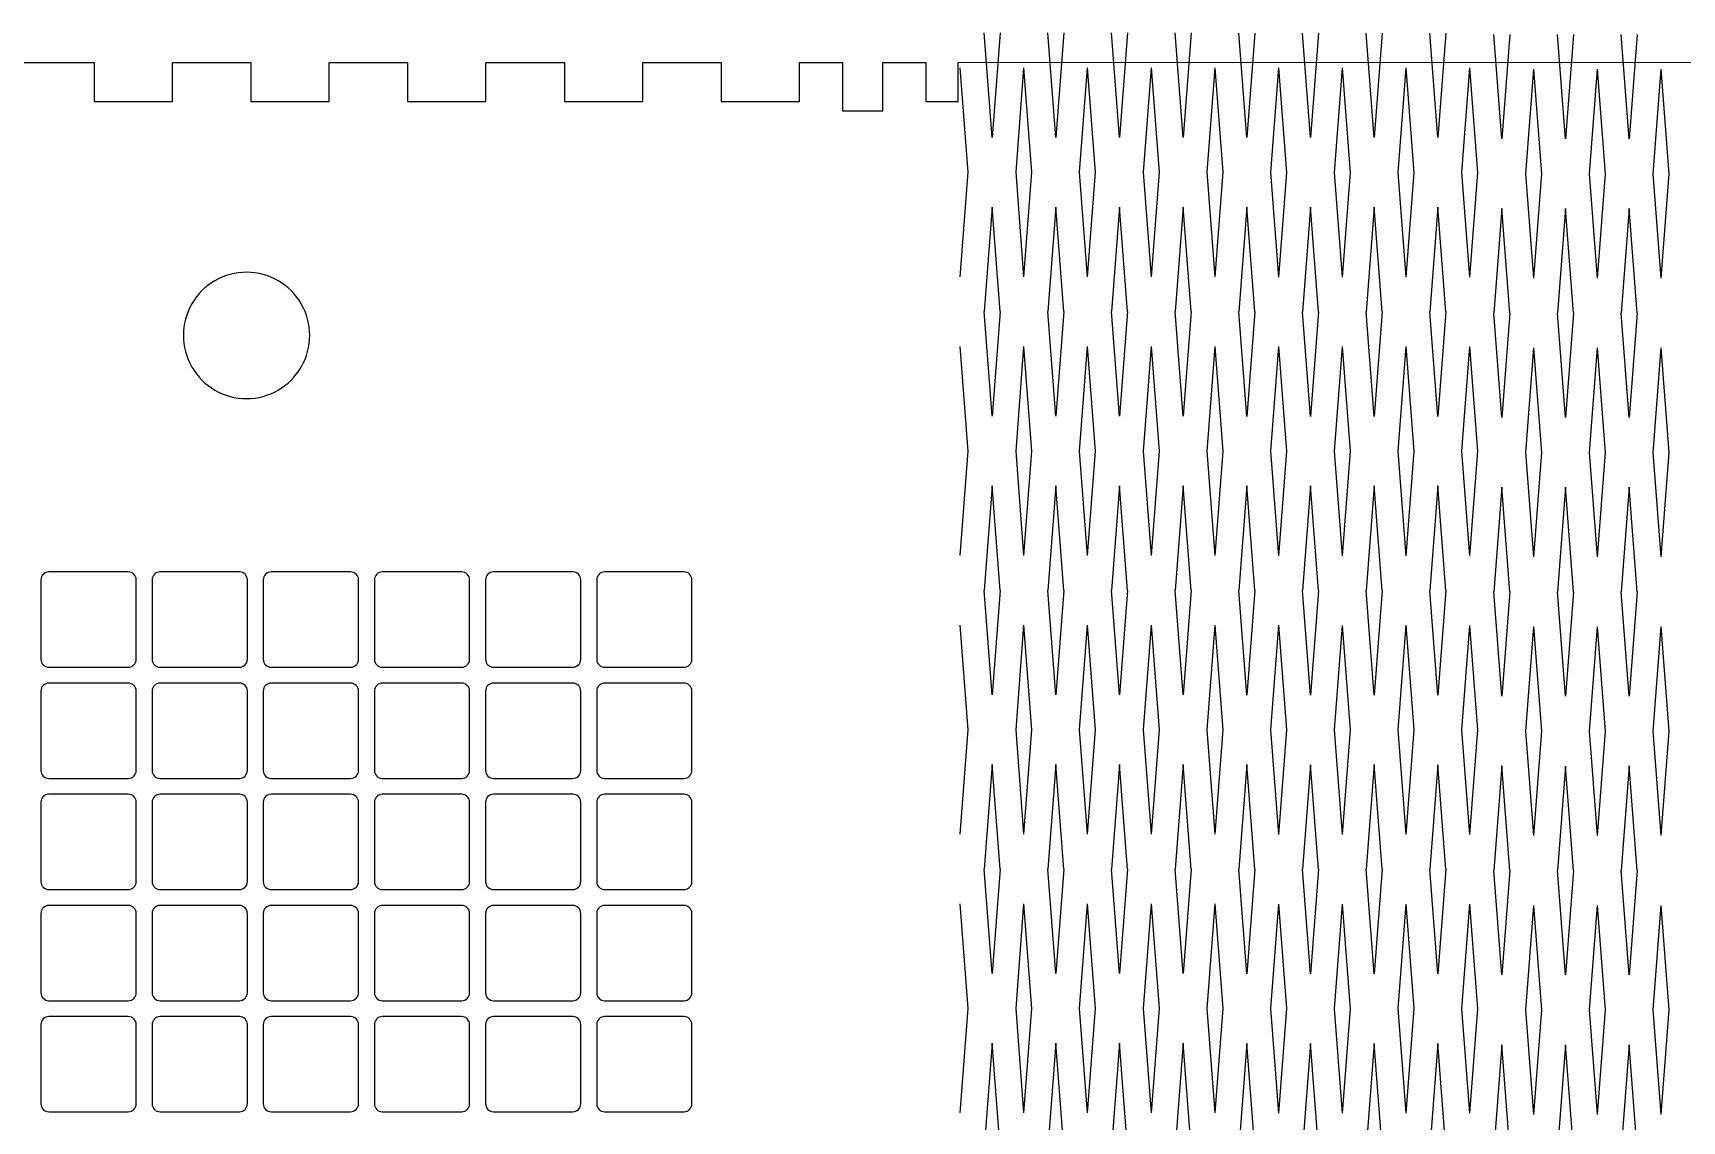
# Model space of a CAD drawing. Extents: x 38 to 561, y 42 to 369.
# Drawn here: x 173.1 to 299.3, y 285.5 to 368.8 of the extents above; entities that cross this region are included whole.
import ezdxf

# ---------------------------------------------------------------- set-up
doc = ezdxf.new("R2010")
doc.units = 0
doc.layers.add('Layer_1', color=7, linetype='CONTINUOUS')

msp = doc.modelspace()

# ---------------------------------------------------------------- linework, layer by layer
at = {"layer": 'Layer_1', "color": 7}
for p, q in [((246.480228, 360.81169), (245.869574, 368.802162)), ((247.090882, 368.802162), (246.480228, 360.81169)), ((251.352467, 360.81169), (250.741813, 368.802162)), ((251.963121, 368.802162), (251.352467, 360.81169)), ((256.237698, 360.81169), (255.627044, 368.802162)), ((256.848352, 368.802162), (256.237698, 360.81169)), ((261.109937, 360.81169), (260.499283, 368.802162)), ((261.720591, 368.802162), (261.109937, 360.81169)), ((265.980298, 360.797508), (265.369644, 368.78798)), ((266.590952, 368.78798), (265.980298, 360.797508)), ((270.852537, 360.797508), (270.241883, 368.78798)), ((271.463191, 368.78798), (270.852537, 360.797508)), ((275.737768, 360.797508), (275.127114, 368.78798)), ((276.348422, 368.78798), (275.737768, 360.797508)), ((280.610007, 360.797508), (279.999353, 368.78798)), ((281.220661, 368.78798), (280.610007, 360.797508)), ((285.503292, 360.702929), (284.892638, 368.6934)), ((286.113946, 368.6934), (285.503292, 360.702929)), ((290.375531, 360.702929), (289.764877, 368.6934)), ((290.986184, 368.6934), (290.375531, 360.702929)), ((295.260747, 360.702929), (294.650093, 368.6934)), ((295.871401, 368.6934), (295.260747, 360.702929)), ((244.648266, 358.135207), (244.037613, 366.138671)), ((248.31219, 358.135207), (248.922844, 366.138671)), ((249.533498, 358.135207), (248.922844, 366.138671)), ((253.184429, 358.135207), (253.795083, 366.138671)), ((254.405736, 358.135207), (253.795082, 366.138671)), ((258.06966, 358.135207), (258.680314, 366.138671)), ((259.290968, 358.135207), (258.680314, 366.138671)), ((262.941899, 358.135207), (263.552553, 366.138671)), ((264.163207, 358.135207), (263.552553, 366.138671)), ((267.81226, 358.121025), (268.422914, 366.12449)), ((269.033568, 358.121025), (268.422914, 366.12449)), ((272.684499, 358.121025), (273.295153, 366.12449)), ((273.905807, 358.121025), (273.295153, 366.12449)), ((277.56973, 358.121025), (278.180384, 366.12449)), ((278.791038, 358.121025), (278.180384, 366.12449)), ((282.441969, 358.121025), (283.052623, 366.12449)), ((283.663277, 358.121025), (283.052623, 366.12449)), ((287.335253, 358.026445), (287.945907, 366.02991)), ((288.556561, 358.026445), (287.945907, 366.02991)), ((292.207492, 358.026445), (292.818146, 366.02991)), ((293.428785, 358.026445), (292.818132, 366.02991)), ((297.092709, 358.026445), (297.703363, 366.02991)), ((298.314017, 358.026445), (297.703363, 366.02991)), ((244.037613, 350.131742), (244.648266, 358.135207)), ((248.922844, 350.131742), (248.31219, 358.135207)), ((248.922844, 350.131742), (249.533498, 358.135207)), ((253.795083, 350.131742), (253.184429, 358.135207)), ((253.795082, 350.131742), (254.405736, 358.135207)), ((258.680314, 350.131742), (258.06966, 358.135207)), ((258.680314, 350.131742), (259.290968, 358.135207)), ((263.552553, 350.131742), (262.941899, 358.135207)), ((263.552553, 350.131742), (264.163207, 358.135207)), ((268.422914, 350.117561), (267.81226, 358.121025)), ((268.422914, 350.117561), (269.033568, 358.121025)), ((273.295153, 350.117561), (272.684499, 358.121025)), ((273.295153, 350.117561), (273.905807, 358.121025)), ((278.180384, 350.117561), (277.56973, 358.121025)), ((278.180384, 350.117561), (278.791038, 358.121025)), ((283.052623, 350.117561), (282.441969, 358.121025)), ((283.052623, 350.117561), (283.663277, 358.121025)), ((287.945907, 350.022981), (287.335253, 358.026445)), ((287.945907, 350.022981), (288.556561, 358.026445)), ((292.818146, 350.022981), (292.207492, 358.026445)), ((292.818132, 350.022981), (293.428785, 358.026445)), ((297.703363, 350.022981), (297.092709, 358.026445)), ((297.703363, 350.022981), (298.314017, 358.026445)), ((246.480228, 355.471716), (245.869574, 347.468252)), ((247.090882, 347.468252), (246.480228, 355.471716)), ((251.352467, 355.471716), (250.741813, 347.468252)), ((251.963121, 347.468252), (251.352467, 355.471716)), ((256.237698, 355.471716), (255.627044, 347.468252)), ((256.848352, 347.468252), (256.237698, 355.471716)), ((261.109937, 355.471716), (260.499283, 347.468252)), ((261.720591, 347.468252), (261.109937, 355.471716)), ((265.980298, 355.457535), (265.369644, 347.45407)), ((266.590952, 347.45407), (265.980298, 355.457535)), ((270.852537, 355.457535), (270.241883, 347.45407)), ((271.463191, 347.45407), (270.852537, 355.457535)), ((275.737768, 355.457535), (275.127114, 347.45407)), ((276.348422, 347.45407), (275.737768, 355.457535)), ((280.610007, 355.457535), (279.999353, 347.45407)), ((281.220661, 347.45407), (280.610007, 355.457535)), ((285.503292, 355.362955), (284.892638, 347.359491)), ((286.113946, 347.359491), (285.503292, 355.362955)), ((290.375531, 355.362955), (289.764877, 347.359491)), ((290.986184, 347.359491), (290.375531, 355.362955)), ((295.260747, 355.362955), (294.650093, 347.359491)), ((295.871401, 347.359491), (295.260747, 355.362955)), ((246.480228, 339.464788), (245.869574, 347.468252)), ((247.090882, 347.468252), (246.480228, 339.464788)), ((251.352467, 339.464788), (250.741813, 347.468252)), ((251.963121, 347.468252), (251.352467, 339.464788)), ((256.237698, 339.464788), (255.627044, 347.468252)), ((256.848352, 347.468252), (256.237698, 339.464788)), ((261.109937, 339.464788), (260.499283, 347.468252)), ((261.720591, 347.468252), (261.109937, 339.464788)), ((265.980298, 339.450606), (265.369644, 347.45407)), ((266.590952, 347.45407), (265.980298, 339.450606)), ((270.852537, 339.450606), (270.241883, 347.45407)), ((271.463191, 347.45407), (270.852537, 339.450606)), ((275.737768, 339.450606), (275.127114, 347.45407)), ((276.348422, 347.45407), (275.737768, 339.450606)), ((280.610007, 339.450606), (279.999353, 347.45407)), ((281.220661, 347.45407), (280.610007, 339.450606)), ((285.503292, 339.356026), (284.892638, 347.359491)), ((286.113946, 347.359491), (285.503292, 339.356026)), ((290.375531, 339.356026), (289.764877, 347.359491)), ((290.986184, 347.359491), (290.375531, 339.356026)), ((295.260747, 339.356026), (294.650093, 347.359491)), ((295.871401, 347.359491), (295.260747, 339.356026)), ((244.648266, 336.801297), (244.037613, 344.804761)), ((248.31219, 336.801297), (248.922844, 344.804761)), ((249.533498, 336.801297), (248.922844, 344.804761)), ((253.184429, 336.801297), (253.795083, 344.804761)), ((254.405737, 336.801297), (253.795083, 344.804761)), ((258.06966, 336.801297), (258.680314, 344.804761)), ((259.290968, 336.801297), (258.680314, 344.804761)), ((262.941899, 336.801297), (263.552553, 344.804761)), ((264.163207, 336.801297), (263.552553, 344.804761)), ((267.81226, 336.787115), (268.422914, 344.79058)), ((269.033568, 336.787115), (268.422914, 344.79058)), ((272.684499, 336.787115), (273.295153, 344.79058)), ((273.905807, 336.787115), (273.295153, 344.79058)), ((277.56973, 336.787115), (278.180384, 344.79058)), ((278.791038, 336.787115), (278.180384, 344.79058)), ((282.441969, 336.787115), (283.052623, 344.79058)), ((283.663277, 336.787115), (283.052623, 344.79058)), ((287.335253, 336.692536), (287.945907, 344.696)), ((288.556561, 336.692536), (287.945907, 344.696)), ((292.207492, 336.692536), (292.818146, 344.696)), ((293.4288, 336.692536), (292.818146, 344.696)), ((297.092709, 336.692536), (297.703363, 344.696)), ((298.314017, 336.692536), (297.703363, 344.696)), ((244.037613, 328.797833), (244.648266, 336.801297)), ((248.922844, 328.797833), (248.31219, 336.801297)), ((248.922844, 328.797833), (249.533498, 336.801297)), ((253.795083, 328.797833), (253.184429, 336.801297)), ((253.795083, 328.797833), (254.405737, 336.801297)), ((258.680314, 328.797833), (258.06966, 336.801297)), ((258.680314, 328.797833), (259.290968, 336.801297)), ((263.552553, 328.797833), (262.941899, 336.801297)), ((263.552553, 328.797833), (264.163207, 336.801297)), ((268.422914, 328.783651), (267.81226, 336.787115)), ((268.422914, 328.783651), (269.033568, 336.787115)), ((273.295153, 328.783651), (272.684499, 336.787115)), ((273.295153, 328.783651), (273.905807, 336.787115)), ((278.180384, 328.783651), (277.56973, 336.787115)), ((278.180384, 328.783651), (278.791038, 336.787115)), ((283.052623, 328.783651), (282.441969, 336.787115)), ((283.052623, 328.783651), (283.663277, 336.787115)), ((287.945907, 328.689071), (287.335253, 336.692536)), ((287.945907, 328.689071), (288.556561, 336.692536)), ((292.818146, 328.689071), (292.207492, 336.692536)), ((292.818146, 328.689071), (293.4288, 336.692536)), ((297.703363, 328.689071), (297.092709, 336.692536)), ((297.703363, 328.689071), (298.314017, 336.692536)), ((246.480228, 334.137806), (245.869574, 326.134342)), ((247.090882, 326.134342), (246.480228, 334.137806)), ((251.352467, 334.137806), (250.741813, 326.134342)), ((251.963121, 326.134342), (251.352467, 334.137806)), ((256.237698, 334.137806), (255.627044, 326.134342)), ((256.848352, 326.134342), (256.237698, 334.137806)), ((261.109937, 334.137806), (260.499283, 326.134342)), ((261.720591, 326.134342), (261.109937, 334.137806)), ((265.980298, 334.123625), (265.369644, 326.12016)), ((266.590952, 326.12016), (265.980298, 334.123625)), ((270.852537, 334.123625), (270.241883, 326.12016)), ((271.463191, 326.12016), (270.852537, 334.123625)), ((275.737768, 334.123625), (275.127114, 326.12016)), ((276.348422, 326.12016), (275.737768, 334.123625)), ((280.610007, 334.123625), (279.999353, 326.12016)), ((281.220661, 326.12016), (280.610007, 334.123625)), ((285.503292, 334.029045), (284.892638, 326.025581)), ((286.113946, 326.025581), (285.503292, 334.029045)), ((290.375531, 334.029045), (289.764877, 326.025581)), ((290.986184, 326.025581), (290.375531, 334.029045)), ((295.260747, 334.029045), (294.650093, 326.025581)), ((295.871401, 326.025581), (295.260747, 334.029045)), ((246.480228, 318.130878), (245.869574, 326.134342)), ((247.090882, 326.134342), (246.480228, 318.130878)), ((251.352467, 318.130878), (250.741813, 326.134342)), ((251.963121, 326.134342), (251.352467, 318.130878)), ((256.237698, 318.130878), (255.627044, 326.134342)), ((256.848352, 326.134342), (256.237698, 318.130878)), ((261.109937, 318.130878), (260.499283, 326.134342)), ((261.720591, 326.134342), (261.109937, 318.130878)), ((265.980298, 318.116696), (265.369644, 326.12016)), ((266.590952, 326.12016), (265.980298, 318.116696)), ((270.852537, 318.116696), (270.241883, 326.12016)), ((271.463191, 326.12016), (270.852537, 318.116696)), ((275.737768, 318.116696), (275.127114, 326.12016)), ((276.348422, 326.12016), (275.737768, 318.116696)), ((280.610007, 318.116696), (279.999353, 326.12016)), ((281.220661, 326.12016), (280.610007, 318.116696)), ((285.503292, 318.022116), (284.892638, 326.025581)), ((286.113946, 326.025581), (285.503292, 318.022116)), ((290.375531, 318.022116), (289.764877, 326.025581)), ((290.986184, 326.025581), (290.375531, 318.022116)), ((295.260747, 318.022116), (294.650093, 326.025581)), ((295.871401, 326.025581), (295.260747, 318.022116)), ((244.648266, 315.4674), (244.037613, 323.470864)), ((248.31219, 315.4674), (248.922844, 323.470864)), ((249.533498, 315.4674), (248.922844, 323.470864)), ((253.184429, 315.4674), (253.795083, 323.457872)), ((254.405737, 315.4674), (253.795083, 323.457872)), ((258.06966, 315.4674), (258.680314, 323.470864)), ((259.290968, 315.4674), (258.680314, 323.470864)), ((262.941899, 315.4674), (263.552553, 323.457872)), ((264.163207, 315.4674), (263.552553, 323.457872)), ((267.81226, 315.453148), (268.422914, 323.456612)), ((269.033568, 315.453148), (268.422914, 323.456612)), ((272.684499, 315.453148), (273.295153, 323.443619)), ((273.905807, 315.453148), (273.295153, 323.443619)), ((277.56973, 315.453148), (278.180384, 323.456612)), ((278.791038, 315.453148), (278.180384, 323.456612)), ((282.441969, 315.453148), (283.052623, 323.443619)), ((283.663277, 315.453148), (283.052623, 323.443619)), ((287.335253, 315.358603), (287.945907, 323.362068)), ((288.556561, 315.358603), (287.945907, 323.362068)), ((292.207492, 315.358603), (292.818146, 323.349075)), ((293.4288, 315.358603), (292.818146, 323.349075)), ((297.092709, 315.358603), (297.703363, 323.362068)), ((298.314017, 315.358603), (297.703363, 323.362068)), ((244.037613, 307.463936), (244.648266, 315.4674)), ((248.922844, 307.463936), (248.31219, 315.4674)), ((248.922844, 307.463936), (249.533498, 315.4674)), ((253.795083, 307.463936), (253.184429, 315.4674)), ((253.795083, 307.463936), (254.405737, 315.4674)), ((258.680314, 307.463936), (258.06966, 315.4674)), ((258.680314, 307.463936), (259.290968, 315.4674)), ((263.552553, 307.463936), (262.941899, 315.4674)), ((263.552553, 307.463936), (264.163207, 315.4674)), ((268.422914, 307.449683), (267.81226, 315.453148)), ((268.422914, 307.449683), (269.033568, 315.453148)), ((273.295153, 307.449683), (272.684499, 315.453148)), ((273.295153, 307.449683), (273.905807, 315.453148)), ((278.180384, 307.449683), (277.56973, 315.453148)), ((278.180384, 307.449683), (278.791038, 315.453148)), ((283.052623, 307.449683), (282.441969, 315.453148)), ((283.052623, 307.449683), (283.663277, 315.453148)), ((287.945907, 307.355139), (287.335253, 315.358603)), ((287.945907, 307.355139), (288.556561, 315.358603)), ((292.818146, 307.355139), (292.207492, 315.358603)), ((292.818146, 307.355139), (293.4288, 315.358603)), ((297.703363, 307.355139), (297.092709, 315.358603)), ((297.703363, 307.355139), (298.314017, 315.358603)), ((246.480228, 312.803909), (245.869574, 304.800445)), ((247.090882, 304.800445), (246.480228, 312.803909)), ((251.352467, 312.790917), (250.741813, 304.800445)), ((251.963121, 304.800445), (251.352467, 312.790917)), ((256.237698, 312.803909), (255.627044, 304.800445)), ((256.848352, 304.800445), (256.237698, 312.803909)), ((261.109937, 312.790917), (260.499283, 304.800445)), ((261.720591, 304.800445), (261.109937, 312.790917)), ((265.980298, 312.789657), (265.369644, 304.786193)), ((266.590952, 304.786193), (265.980298, 312.789657)), ((270.852537, 312.776664), (270.241883, 304.786193)), ((271.463191, 304.786193), (270.852537, 312.776664)), ((275.737768, 312.789657), (275.127114, 304.786193)), ((276.348422, 304.786193), (275.737768, 312.789657)), ((280.610007, 312.776664), (279.999353, 304.786193)), ((281.220661, 304.786193), (280.610007, 312.776664)), ((285.503292, 312.695113), (284.892638, 304.691648)), ((286.113946, 304.691648), (285.503292, 312.695113)), ((290.375531, 312.68212), (289.764877, 304.691648)), ((290.986184, 304.691648), (290.375531, 312.68212)), ((295.260747, 312.695113), (294.650093, 304.691648)), ((295.871401, 304.691648), (295.260747, 312.695113)), ((246.480228, 296.796981), (245.869574, 304.800445)), ((247.090882, 304.800445), (246.480228, 296.796981)), ((251.352467, 296.796981), (250.741813, 304.800445)), ((251.963121, 304.800445), (251.352467, 296.796981)), ((256.237698, 296.796981), (255.627044, 304.800445)), ((256.848352, 304.800445), (256.237698, 296.796981)), ((261.109937, 296.796981), (260.499283, 304.800445)), ((261.720591, 304.800445), (261.109937, 296.796981)), ((265.980298, 296.782728), (265.369644, 304.786193)), ((266.590952, 304.786193), (265.980298, 296.782728)), ((270.852537, 296.782728), (270.241883, 304.786193)), ((271.463191, 304.786193), (270.852537, 296.782728)), ((275.737768, 296.782728), (275.127114, 304.786193)), ((276.348422, 304.786193), (275.737768, 296.782728)), ((280.610007, 296.782728), (279.999353, 304.786193)), ((281.220661, 304.786193), (280.610007, 296.782728)), ((285.503292, 296.688184), (284.892638, 304.691648)), ((286.113946, 304.691648), (285.503292, 296.688184)), ((290.375531, 296.688184), (289.764877, 304.691648)), ((290.986184, 304.691648), (290.375531, 296.688184)), ((295.260747, 296.688184), (294.650093, 304.691648)), ((295.871401, 304.691648), (295.260747, 296.688184)), ((244.648266, 294.13349), (244.037613, 302.123962)), ((248.31219, 294.13349), (248.922844, 302.123962)), ((249.533498, 294.13349), (248.922844, 302.123962)), ((253.184429, 294.120497), (253.795083, 302.123962)), ((254.405737, 294.120497), (253.795083, 302.123962)), ((258.06966, 294.13349), (258.680314, 302.123962)), ((259.290968, 294.13349), (258.680314, 302.123962)), ((262.941899, 294.120497), (263.552553, 302.123962)), ((264.163207, 294.120497), (263.552553, 302.123962)), ((267.81226, 294.119238), (268.422914, 302.109709)), ((269.033568, 294.119238), (268.422914, 302.109709)), ((272.684499, 294.106245), (273.295153, 302.109709)), ((273.905807, 294.106245), (273.295153, 302.109709)), ((277.56973, 294.119238), (278.180384, 302.109709)), ((278.791038, 294.119238), (278.180384, 302.109709)), ((282.441969, 294.106245), (283.052623, 302.109709)), ((283.663277, 294.106245), (283.052623, 302.109709)), ((287.335253, 294.024693), (287.945907, 302.015165)), ((288.556561, 294.024693), (287.945907, 302.015165)), ((292.207492, 294.011701), (292.818146, 302.015165)), ((293.4288, 294.011701), (292.818146, 302.015165)), ((297.092709, 294.024693), (297.703363, 302.015165)), ((298.314017, 294.024693), (297.703363, 302.015165)), ((244.037613, 286.130026), (244.648266, 294.13349)), ((248.922844, 286.130026), (248.31219, 294.13349)), ((248.922844, 286.130026), (249.533498, 294.13349)), ((258.680314, 286.130026), (258.06966, 294.13349)), ((258.680314, 286.130026), (259.290968, 294.13349)), ((253.795083, 286.130026), (253.184429, 294.120497)), ((253.795083, 286.130026), (254.405737, 294.120497)), ((263.552553, 286.130026), (262.941899, 294.120497)), ((263.552553, 286.130026), (264.163207, 294.120497)), ((268.422914, 286.115773), (267.81226, 294.119238)), ((268.422914, 286.115773), (269.033568, 294.119238)), ((273.295153, 286.115773), (272.684499, 294.106245)), ((273.295153, 286.115773), (273.905807, 294.106245)), ((278.180384, 286.115773), (277.56973, 294.119238)), ((278.180384, 286.115773), (278.791038, 294.119238)), ((283.052623, 286.115773), (282.441969, 294.106245)), ((283.052623, 286.115773), (283.663277, 294.106245)), ((287.945907, 286.021229), (287.335253, 294.024693)), ((287.945907, 286.021229), (288.556561, 294.024693)), ((292.818146, 286.021229), (292.207492, 294.011701)), ((292.818146, 286.021229), (293.4288, 294.011701)), ((297.703363, 286.021229), (297.092709, 294.024693)), ((297.703363, 286.021229), (298.314017, 294.024693)), ((246.480228, 291.457007), (245.869574, 283.453542)), ((247.090882, 283.453542), (246.480228, 291.457007)), ((251.352467, 291.457007), (250.741813, 283.453542)), ((251.963121, 283.453542), (251.352467, 291.457007)), ((256.237698, 291.457007), (255.627044, 283.453542)), ((256.848352, 283.453542), (256.237698, 291.457007)), ((261.109937, 291.457007), (260.499283, 283.453542)), ((261.720591, 283.453542), (261.109937, 291.457007)), ((265.980298, 291.442755), (265.369644, 283.43929)), ((266.590952, 283.43929), (265.980298, 291.442755)), ((270.852537, 291.442755), (270.241883, 283.43929)), ((271.463191, 283.43929), (270.852537, 291.442755)), ((275.737768, 291.442755), (275.127114, 283.43929)), ((276.348422, 283.43929), (275.737768, 291.442755)), ((280.610007, 291.442755), (279.999353, 283.43929)), ((281.220661, 283.43929), (280.610007, 291.442755)), ((285.503292, 291.34821), (284.892638, 283.344746)), ((286.113946, 283.344746), (285.503292, 291.34821)), ((290.375531, 291.34821), (289.764877, 283.344746)), ((290.986184, 283.344746), (290.375531, 291.34821)), ((295.260747, 291.34821), (294.650093, 283.344746)), ((295.871401, 283.344746), (295.260747, 291.34821))]:
    msp.add_line(p, q, dxfattribs=at)
at = {"layer": 'Layer_1', "color": 1}
for p, q in [((171.739896, 366.549773), (177.7399, 366.549773)), ((177.7399, 366.549773), (177.7399, 363.54977)), ((183.739905, 363.54977), (183.739905, 366.549773)), ((183.739905, 366.549773), (189.739909, 366.549773)), ((189.739909, 366.549773), (189.739909, 363.54977)), ((195.739914, 363.54977), (195.739914, 366.549773)), ((195.739914, 366.549773), (201.739919, 366.549773)), ((201.739919, 366.549773), (201.739919, 363.54977)), ((207.739923, 363.54977), (207.739923, 366.549773)), ((207.739923, 366.549773), (213.739928, 366.549773)), ((213.739928, 366.549773), (213.739928, 363.54977)), ((219.739932, 363.54977), (219.739932, 366.549773)), ((219.739932, 366.549773), (225.739937, 366.549773)), ((225.739937, 366.549773), (225.739937, 363.54977)), ((231.740495, 363.54977), (231.740495, 366.54967)), ((231.740495, 366.54967), (235.025493, 366.54967)), ((235.025493, 366.54967), (235.025493, 362.84967)), ((238.125493, 362.84967), (238.125493, 366.54967)), ((238.125493, 366.54967), (241.415492, 366.54967)), ((241.415492, 366.54967), (241.415492, 363.54967)), ((243.881493, 366.54967), (300.731335, 366.560724)), ((243.881493, 363.54967), (243.881493, 366.54967)), ((177.7399, 363.54977), (183.739905, 363.54977)), ((189.739909, 363.54977), (195.739914, 363.54977)), ((201.739919, 363.54977), (207.739923, 363.54977)), ((213.739928, 363.54977), (219.739932, 363.54977)), ((225.739937, 363.54977), (231.740495, 363.54977)), ((235.025493, 362.84967), (238.125493, 362.84967)), ((241.415492, 363.54967), (243.881493, 363.54967)), ((189.411687, 340.81164), (189.411687, 340.81164)), ((180.354499, 327.541164), (174.276833, 327.541164)), ((180.354499, 327.541164), (180.354499, 327.541164)), ((188.863224, 327.541164), (182.785558, 327.541164)), ((188.863224, 327.541164), (188.863224, 327.541164)), ((197.371952, 327.541164), (191.29429, 327.541164)), ((197.371952, 327.541164), (197.371952, 327.541164)), ((205.88068, 327.541164), (199.803014, 327.541164)), ((205.88068, 327.541164), (205.88068, 327.541164)), ((214.389408, 327.541164), (208.311742, 327.541164)), ((214.389408, 327.541164), (214.389408, 327.541164)), ((222.898133, 327.541164), (216.820471, 327.541164)), ((222.898133, 327.541164), (222.898133, 327.541164)), ((173.669064, 326.933399), (173.669064, 320.855736)), ((180.962261, 320.855736), (180.962261, 326.933399)), ((182.177796, 326.933399), (182.177796, 320.855736)), ((189.470993, 320.855736), (189.470993, 326.933399)), ((190.68652, 326.933399), (190.68652, 320.855736)), ((197.979718, 320.855736), (197.979718, 326.933399)), ((199.195249, 326.933399), (199.195249, 320.855736)), ((206.488446, 320.855736), (206.488446, 326.933399)), ((207.703977, 326.933399), (207.703977, 320.855736)), ((214.997174, 320.855736), (214.997174, 326.933399)), ((216.212705, 326.933399), (216.212705, 320.855736)), ((223.505902, 320.855736), (223.505902, 326.933399)), ((174.276833, 320.247967), (180.354499, 320.247967)), ((182.785558, 320.247967), (188.863224, 320.247967)), ((191.29429, 320.247967), (197.371952, 320.247967)), ((199.803014, 320.247967), (205.88068, 320.247967)), ((208.311742, 320.247967), (214.389408, 320.247967)), ((216.820471, 320.247967), (222.898133, 320.247967)), ((173.669064, 318.424667), (173.669064, 312.347008)), ((180.354499, 319.032436), (174.276833, 319.032436)), ((180.354499, 319.032436), (180.354499, 319.032436)), ((180.962261, 312.347008), (180.962261, 318.424667)), ((182.177796, 318.424667), (182.177796, 312.347008)), ((188.863224, 319.032436), (182.785558, 319.032436)), ((188.863224, 319.032436), (188.863224, 319.032436)), ((189.470993, 312.347008), (189.470993, 318.424667)), ((190.68652, 318.424667), (190.68652, 312.347008)), ((197.371952, 319.032436), (191.29429, 319.032436)), ((197.371952, 319.032436), (197.371952, 319.032436)), ((197.979718, 312.347008), (197.979718, 318.424667)), ((199.195249, 318.424667), (199.195249, 312.347008)), ((205.88068, 319.032436), (199.803014, 319.032436)), ((205.88068, 319.032436), (205.88068, 319.032436)), ((206.488446, 312.347008), (206.488446, 318.424667)), ((207.703977, 318.424667), (207.703977, 312.347008)), ((214.389408, 319.032436), (208.311742, 319.032436)), ((214.389408, 319.032436), (214.389408, 319.032436)), ((214.997174, 312.347008), (214.997174, 318.424667)), ((216.212705, 318.424667), (216.212705, 312.347008)), ((222.898133, 319.032436), (216.820471, 319.032436)), ((222.898133, 319.032436), (222.898133, 319.032436)), ((223.505902, 312.347008), (223.505902, 318.424667)), ((174.276833, 311.739242), (180.354499, 311.739242)), ((182.785558, 311.739242), (188.863224, 311.739242)), ((191.29429, 311.739242), (197.371952, 311.739242)), ((199.803014, 311.739242), (205.88068, 311.739242)), ((208.311742, 311.739242), (214.389408, 311.739242)), ((216.820471, 311.739242), (222.898133, 311.739242)), ((173.669064, 309.915942), (173.669064, 303.83828)), ((180.354499, 310.523708), (174.276833, 310.523708)), ((180.354499, 310.523708), (180.354499, 310.523708)), ((180.962261, 303.83828), (180.962261, 309.915942)), ((182.177796, 309.915942), (182.177796, 303.83828)), ((188.863224, 310.523708), (182.785558, 310.523708)), ((188.863224, 310.523708), (188.863224, 310.523708)), ((189.470993, 303.83828), (189.470993, 309.915942)), ((190.68652, 309.915942), (190.68652, 303.83828)), ((197.371952, 310.523708), (191.29429, 310.523708)), ((197.371952, 310.523708), (197.371952, 310.523708)), ((197.979718, 303.83828), (197.979718, 309.915942)), ((199.195249, 309.915942), (199.195249, 303.83828)), ((205.88068, 310.523708), (199.803014, 310.523708)), ((205.88068, 310.523708), (205.88068, 310.523708)), ((206.488446, 303.83828), (206.488446, 309.915942)), ((207.703977, 309.915942), (207.703977, 303.83828)), ((214.389408, 310.523708), (208.311742, 310.523708)), ((214.389408, 310.523708), (214.389408, 310.523708)), ((214.997174, 303.83828), (214.997174, 309.915942)), ((216.212705, 309.915942), (216.212705, 303.83828)), ((222.898133, 310.523708), (216.820471, 310.523708)), ((222.898133, 310.523708), (222.898133, 310.523708)), ((223.505902, 303.83828), (223.505902, 309.915942)), ((174.276833, 303.230514), (180.354499, 303.230514)), ((182.785558, 303.230514), (188.863224, 303.230514)), ((191.29429, 303.230514), (197.371952, 303.230514)), ((199.803014, 303.230514), (205.88068, 303.230514)), ((208.311742, 303.230514), (214.389408, 303.230514)), ((216.820471, 303.230514), (222.898133, 303.230514)), ((180.354499, 302.014983), (174.276833, 302.014983)), ((180.354499, 302.014983), (180.354499, 302.014983)), ((188.863224, 302.014983), (182.785558, 302.014983)), ((188.863224, 302.014983), (188.863224, 302.014983)), ((197.371952, 302.014983), (191.29429, 302.014983)), ((197.371952, 302.014983), (197.371952, 302.014983)), ((205.88068, 302.014983), (199.803014, 302.014983)), ((205.88068, 302.014983), (205.88068, 302.014983)), ((214.389408, 302.014983), (208.311742, 302.014983)), ((214.389408, 302.014983), (214.389408, 302.014983)), ((222.898133, 302.014983), (216.820471, 302.014983)), ((222.898133, 302.014983), (222.898133, 302.014983)), ((173.669064, 301.407214), (173.669064, 295.329552)), ((180.962261, 295.329552), (180.962261, 301.407214)), ((182.177796, 301.407214), (182.177796, 295.329552)), ((189.470993, 295.329552), (189.470993, 301.407214)), ((190.68652, 301.407214), (190.68652, 295.329552)), ((197.979718, 295.329552), (197.979718, 301.407214)), ((199.195249, 301.407214), (199.195249, 295.329552)), ((206.488446, 295.329552), (206.488446, 301.407214)), ((207.703977, 301.407214), (207.703977, 295.329552)), ((214.997174, 295.329552), (214.997174, 301.407214)), ((216.212705, 301.407214), (216.212705, 295.329552)), ((223.505902, 295.329552), (223.505902, 301.407214)), ((174.276833, 294.721786), (180.354499, 294.721786)), ((182.785558, 294.721786), (188.863224, 294.721786)), ((191.29429, 294.721786), (197.371952, 294.721786)), ((199.803014, 294.721786), (205.88068, 294.721786)), ((208.311742, 294.721786), (214.389408, 294.721786)), ((216.820471, 294.721786), (222.898133, 294.721786)), ((173.669064, 292.898486), (173.669064, 286.820823)), ((180.354499, 293.506251), (174.276833, 293.506251)), ((180.354499, 293.506251), (180.354499, 293.506251)), ((180.962261, 286.820823), (180.962261, 292.898486)), ((182.177796, 292.898486), (182.177796, 286.820823)), ((188.863224, 293.506251), (182.785558, 293.506251)), ((188.863224, 293.506251), (188.863224, 293.506251)), ((189.470993, 286.820823), (189.470993, 292.898486)), ((190.68652, 292.898486), (190.68652, 286.820823)), ((197.371952, 293.506251), (191.29429, 293.506251)), ((197.371952, 293.506251), (197.371952, 293.506251)), ((197.979718, 286.820823), (197.979718, 292.898486)), ((199.195249, 292.898486), (199.195249, 286.820823)), ((205.88068, 293.506251), (199.803014, 293.506251)), ((205.88068, 293.506251), (205.88068, 293.506251)), ((206.488446, 286.820823), (206.488446, 292.898486)), ((207.703977, 292.898486), (207.703977, 286.820823)), ((214.389408, 293.506251), (208.311742, 293.506251)), ((214.389408, 293.506251), (214.389408, 293.506251)), ((214.997174, 286.820823), (214.997174, 292.898486)), ((216.212705, 292.898486), (216.212705, 286.820823)), ((222.898133, 293.506251), (216.820471, 293.506251)), ((222.898133, 293.506251), (222.898133, 293.506251)), ((223.505902, 286.820823), (223.505902, 292.898486)), ((174.276833, 286.213058), (180.354499, 286.213058)), ((182.785558, 286.213058), (188.863224, 286.213058)), ((191.29429, 286.213058), (197.371952, 286.213058)), ((199.803014, 286.213058), (205.88068, 286.213058)), ((208.311742, 286.213058), (214.389408, 286.213058)), ((216.820471, 286.213058), (222.898133, 286.213058))]:
    msp.add_line(p, q, dxfattribs=at)
for points in [[(189.411687, 350.487807), (187.683207, 350.487807), (186.086024, 349.565673), (185.221784, 348.068765)], [(193.601591, 348.068765), (192.737351, 349.565673), (191.140168, 350.487807), (189.411687, 350.487807)], [(185.221784, 348.068765), (184.357543, 346.571857), (184.357543, 344.72759), (185.221784, 343.230682)], [(193.601591, 343.230682), (194.465832, 344.72759), (194.465832, 346.571857), (193.601591, 348.068765)], [(185.221784, 343.230682), (186.086024, 341.733773), (187.683207, 340.81164), (189.411687, 340.81164)], [(189.411687, 340.81164), (191.140168, 340.81164), (192.737351, 341.733773), (193.601591, 343.230682)], [(174.276833, 327.541164), (173.942125, 327.541164), (173.669064, 327.268111), (173.669064, 326.933399)], [(180.962261, 326.933399), (180.962261, 327.268111), (180.689208, 327.541164), (180.354499, 327.541164)], [(182.785558, 327.541164), (182.450849, 327.541164), (182.177796, 327.268111), (182.177796, 326.933399)], [(189.470993, 326.933399), (189.470993, 327.268111), (189.197932, 327.541164), (188.863224, 327.541164)], [(191.29429, 327.541164), (190.959578, 327.541164), (190.68652, 327.268111), (190.68652, 326.933399)], [(197.979718, 326.933399), (197.979718, 327.268111), (197.706664, 327.541164), (197.371952, 327.541164)], [(199.803014, 327.541164), (199.468306, 327.541164), (199.195249, 327.268111), (199.195249, 326.933399)], [(206.488446, 326.933399), (206.488446, 327.268111), (206.215389, 327.541164), (205.88068, 327.541164)], [(208.311742, 327.541164), (207.977034, 327.541164), (207.703977, 327.268111), (207.703977, 326.933399)], [(214.997174, 326.933399), (214.997174, 327.268111), (214.724117, 327.541164), (214.389408, 327.541164)], [(216.820471, 327.541164), (216.485759, 327.541164), (216.212705, 327.268111), (216.212705, 326.933399)], [(223.505902, 326.933399), (223.505902, 327.268111), (223.232845, 327.541164), (222.898133, 327.541164)], [(173.669064, 320.855736), (173.669064, 320.521028), (173.942125, 320.247967), (174.276833, 320.247967)], [(180.354499, 320.247967), (180.689208, 320.247967), (180.962261, 320.521024), (180.962261, 320.855736)], [(182.177796, 320.855736), (182.177796, 320.521028), (182.450849, 320.247967), (182.785558, 320.247967)], [(188.863224, 320.247967), (189.197932, 320.247967), (189.470993, 320.521024), (189.470993, 320.855736)], [(190.68652, 320.855736), (190.68652, 320.521028), (190.959578, 320.247967), (191.29429, 320.247967)], [(197.371952, 320.247967), (197.706664, 320.247967), (197.979718, 320.521024), (197.979718, 320.855736)], [(199.195249, 320.855736), (199.195249, 320.521028), (199.468306, 320.247967), (199.803014, 320.247967)], [(205.88068, 320.247967), (206.215389, 320.247967), (206.488446, 320.521024), (206.488446, 320.855736)], [(207.703977, 320.855736), (207.703977, 320.521028), (207.977034, 320.247967), (208.311742, 320.247967)], [(214.389408, 320.247967), (214.724117, 320.247967), (214.997174, 320.521024), (214.997174, 320.855736)], [(216.212705, 320.855736), (216.212705, 320.521028), (216.485759, 320.247967), (216.820471, 320.247967)], [(222.898133, 320.247967), (223.232845, 320.247967), (223.505902, 320.521024), (223.505902, 320.855736)], [(174.276833, 319.032436), (173.942125, 319.032436), (173.669064, 318.759382), (173.669064, 318.424667)], [(180.962261, 318.424667), (180.962261, 318.759382), (180.689208, 319.032436), (180.354499, 319.032436)], [(182.785558, 319.032436), (182.450849, 319.032436), (182.177796, 318.759382), (182.177796, 318.424667)], [(189.470993, 318.424667), (189.470993, 318.759382), (189.197932, 319.032436), (188.863224, 319.032436)], [(191.29429, 319.032436), (190.959578, 319.032436), (190.68652, 318.759382), (190.68652, 318.424667)], [(197.979718, 318.424667), (197.979718, 318.759382), (197.706664, 319.032436), (197.371952, 319.032436)], [(199.803014, 319.032436), (199.468306, 319.032436), (199.195249, 318.759382), (199.195249, 318.424667)], [(206.488446, 318.424667), (206.488446, 318.759382), (206.215389, 319.032436), (205.88068, 319.032436)], [(208.311742, 319.032436), (207.977034, 319.032436), (207.703977, 318.759382), (207.703977, 318.424667)], [(214.997174, 318.424667), (214.997174, 318.759382), (214.724117, 319.032436), (214.389408, 319.032436)], [(216.820471, 319.032436), (216.485759, 319.032436), (216.212705, 318.759382), (216.212705, 318.424667)], [(223.505902, 318.424667), (223.505902, 318.759382), (223.232845, 319.032436), (222.898133, 319.032436)], [(173.669064, 312.347008), (173.669064, 312.012299), (173.942125, 311.739242), (174.276833, 311.739242)], [(180.354499, 311.739242), (180.689208, 311.739242), (180.962261, 312.012299), (180.962261, 312.347008)], [(182.177796, 312.347008), (182.177796, 312.012299), (182.450849, 311.739242), (182.785558, 311.739242)], [(188.863224, 311.739242), (189.197932, 311.739242), (189.470993, 312.012299), (189.470993, 312.347008)], [(190.68652, 312.347008), (190.68652, 312.012299), (190.959578, 311.739242), (191.29429, 311.739242)], [(197.371952, 311.739242), (197.706664, 311.739242), (197.979718, 312.012299), (197.979718, 312.347008)], [(199.195249, 312.347008), (199.195249, 312.012299), (199.468306, 311.739242), (199.803014, 311.739242)], [(205.88068, 311.739242), (206.215389, 311.739242), (206.488446, 312.012299), (206.488446, 312.347008)], [(207.703977, 312.347008), (207.703977, 312.012299), (207.977034, 311.739242), (208.311742, 311.739242)], [(214.389408, 311.739242), (214.724117, 311.739242), (214.997174, 312.012299), (214.997174, 312.347008)], [(216.212705, 312.347008), (216.212705, 312.012299), (216.485759, 311.739242), (216.820471, 311.739242)], [(222.898133, 311.739242), (223.232845, 311.739242), (223.505902, 312.012299), (223.505902, 312.347008)], [(174.276833, 310.523708), (173.942125, 310.523708), (173.669064, 310.250651), (173.669064, 309.915942)], [(180.962261, 309.915942), (180.962261, 310.250651), (180.689208, 310.523708), (180.354499, 310.523708)], [(182.785558, 310.523708), (182.450849, 310.523708), (182.177796, 310.250651), (182.177796, 309.915942)], [(189.470993, 309.915942), (189.470993, 310.250651), (189.197932, 310.523708), (188.863224, 310.523708)], [(191.29429, 310.523708), (190.959578, 310.523708), (190.68652, 310.250651), (190.68652, 309.915942)], [(197.979718, 309.915942), (197.979718, 310.250651), (197.706664, 310.523708), (197.371952, 310.523708)], [(199.803014, 310.523708), (199.468306, 310.523708), (199.195249, 310.250651), (199.195249, 309.915942)], [(206.488446, 309.915942), (206.488446, 310.250651), (206.215389, 310.523708), (205.88068, 310.523708)], [(208.311742, 310.523708), (207.977034, 310.523708), (207.703977, 310.250651), (207.703977, 309.915942)], [(214.997174, 309.915942), (214.997174, 310.250651), (214.724117, 310.523708), (214.389408, 310.523708)], [(216.820471, 310.523708), (216.485759, 310.523708), (216.212705, 310.250651), (216.212705, 309.915942)], [(223.505902, 309.915942), (223.505902, 310.250651), (223.232845, 310.523708), (222.898133, 310.523708)], [(173.669064, 303.83828), (173.669064, 303.503571), (173.942125, 303.230514), (174.276833, 303.230514)], [(180.354499, 303.230514), (180.689208, 303.230514), (180.962261, 303.503571), (180.962261, 303.83828)], [(182.177796, 303.83828), (182.177796, 303.503571), (182.450849, 303.230514), (182.785558, 303.230514)], [(188.863224, 303.230514), (189.197932, 303.230514), (189.470993, 303.503571), (189.470993, 303.83828)], [(190.68652, 303.83828), (190.68652, 303.503571), (190.959578, 303.230514), (191.29429, 303.230514)], [(197.371952, 303.230514), (197.706664, 303.230514), (197.979718, 303.503571), (197.979718, 303.83828)], [(199.195249, 303.83828), (199.195249, 303.503571), (199.468306, 303.230514), (199.803014, 303.230514)], [(205.88068, 303.230514), (206.215389, 303.230514), (206.488446, 303.503571), (206.488446, 303.83828)], [(207.703977, 303.83828), (207.703977, 303.503571), (207.977034, 303.230514), (208.311742, 303.230514)], [(214.389408, 303.230514), (214.724117, 303.230514), (214.997174, 303.503571), (214.997174, 303.83828)], [(216.212705, 303.83828), (216.212705, 303.503571), (216.485759, 303.230514), (216.820471, 303.230514)], [(222.898133, 303.230514), (223.232845, 303.230514), (223.505902, 303.503571), (223.505902, 303.83828)], [(174.276833, 302.014983), (173.942125, 302.014983), (173.669064, 301.741926), (173.669064, 301.407214)], [(180.962261, 301.407214), (180.962261, 301.741926), (180.689208, 302.014983), (180.354499, 302.014983)], [(182.785558, 302.014983), (182.450849, 302.014983), (182.177796, 301.741926), (182.177796, 301.407214)], [(189.470993, 301.407214), (189.470993, 301.741926), (189.197932, 302.014983), (188.863224, 302.014983)], [(191.29429, 302.014983), (190.959578, 302.014983), (190.68652, 301.741926), (190.68652, 301.407214)], [(197.979718, 301.407214), (197.979718, 301.741926), (197.706664, 302.014983), (197.371952, 302.014983)], [(199.803014, 302.014983), (199.468306, 302.014983), (199.195249, 301.741926), (199.195249, 301.407214)], [(206.488446, 301.407214), (206.488446, 301.741926), (206.215389, 302.014983), (205.88068, 302.014983)], [(208.311742, 302.014983), (207.977034, 302.014983), (207.703977, 301.741926), (207.703977, 301.407214)], [(214.997174, 301.407214), (214.997174, 301.741926), (214.724117, 302.014983), (214.389408, 302.014983)], [(216.820471, 302.014983), (216.485759, 302.014983), (216.212705, 301.741926), (216.212705, 301.407214)], [(223.505902, 301.407214), (223.505902, 301.741926), (223.232845, 302.014983), (222.898133, 302.014983)], [(173.669064, 295.329552), (173.669064, 294.994843), (173.942125, 294.721786), (174.276833, 294.721786)], [(180.354499, 294.721786), (180.689208, 294.721786), (180.962261, 294.994843), (180.962261, 295.329552)], [(182.177796, 295.329552), (182.177796, 294.994843), (182.450849, 294.721786), (182.785558, 294.721786)], [(188.863224, 294.721786), (189.197932, 294.721786), (189.470993, 294.994843), (189.470993, 295.329552)], [(190.68652, 295.329552), (190.68652, 294.994843), (190.959578, 294.721786), (191.29429, 294.721786)], [(197.371952, 294.721786), (197.706664, 294.721786), (197.979718, 294.994843), (197.979718, 295.329552)], [(199.195249, 295.329552), (199.195249, 294.994843), (199.468306, 294.721786), (199.803014, 294.721786)], [(205.88068, 294.721786), (206.215389, 294.721786), (206.488446, 294.994843), (206.488446, 295.329552)], [(207.703977, 295.329552), (207.703977, 294.994843), (207.977034, 294.721786), (208.311742, 294.721786)], [(214.389408, 294.721786), (214.724117, 294.721786), (214.997174, 294.994843), (214.997174, 295.329552)], [(216.212705, 295.329552), (216.212705, 294.994843), (216.485759, 294.721786), (216.820471, 294.721786)], [(222.898133, 294.721786), (223.232845, 294.721786), (223.505902, 294.994843), (223.505902, 295.329552)], [(174.276833, 293.506251), (173.942125, 293.506251), (173.669064, 293.233198), (173.669064, 292.898486)], [(180.962261, 292.898486), (180.962261, 293.233198), (180.689208, 293.506251), (180.354499, 293.506251)], [(182.785558, 293.506251), (182.450849, 293.506251), (182.177796, 293.233198), (182.177796, 292.898486)], [(189.470993, 292.898486), (189.470993, 293.233198), (189.197932, 293.506251), (188.863224, 293.506251)], [(191.29429, 293.506251), (190.959578, 293.506251), (190.68652, 293.233198), (190.68652, 292.898486)], [(197.979718, 292.898486), (197.979718, 293.233198), (197.706664, 293.506251), (197.371952, 293.506251)], [(199.803014, 293.506251), (199.468306, 293.506251), (199.195249, 293.233198), (199.195249, 292.898486)], [(206.488446, 292.898486), (206.488446, 293.233198), (206.215389, 293.506251), (205.88068, 293.506251)], [(208.311742, 293.506251), (207.977034, 293.506251), (207.703977, 293.233198), (207.703977, 292.898486)], [(214.997174, 292.898486), (214.997174, 293.233198), (214.724117, 293.506251), (214.389408, 293.506251)], [(216.820471, 293.506251), (216.485759, 293.506251), (216.212705, 293.233198), (216.212705, 292.898486)], [(223.505902, 292.898486), (223.505902, 293.233198), (223.232845, 293.506251), (222.898133, 293.506251)], [(173.669064, 286.820823), (173.669064, 286.486115), (173.942125, 286.213058), (174.276833, 286.213058)], [(180.354499, 286.213058), (180.689208, 286.213058), (180.962261, 286.486115), (180.962261, 286.820823)], [(182.177796, 286.820823), (182.177796, 286.486115), (182.450849, 286.213058), (182.785558, 286.213058)], [(188.863224, 286.213058), (189.197932, 286.213058), (189.470993, 286.486115), (189.470993, 286.820823)], [(190.68652, 286.820823), (190.68652, 286.486115), (190.959578, 286.213058), (191.29429, 286.213058)], [(197.371952, 286.213058), (197.706664, 286.213058), (197.979718, 286.486115), (197.979718, 286.820823)], [(199.195249, 286.820823), (199.195249, 286.486115), (199.468306, 286.213058), (199.803014, 286.213058)], [(205.88068, 286.213058), (206.215389, 286.213058), (206.488446, 286.486115), (206.488446, 286.820823)], [(207.703977, 286.820823), (207.703977, 286.486115), (207.977034, 286.213058), (208.311742, 286.213058)], [(214.389408, 286.213058), (214.724117, 286.213058), (214.997174, 286.486115), (214.997174, 286.820823)], [(216.212705, 286.820823), (216.212705, 286.486115), (216.485759, 286.213058), (216.820471, 286.213058)], [(222.898133, 286.213058), (223.232845, 286.213058), (223.505902, 286.486115), (223.505902, 286.820823)]]:
    msp.add_open_spline(points, degree=3, dxfattribs=at)

doc.saveas('drawing.dxf')
